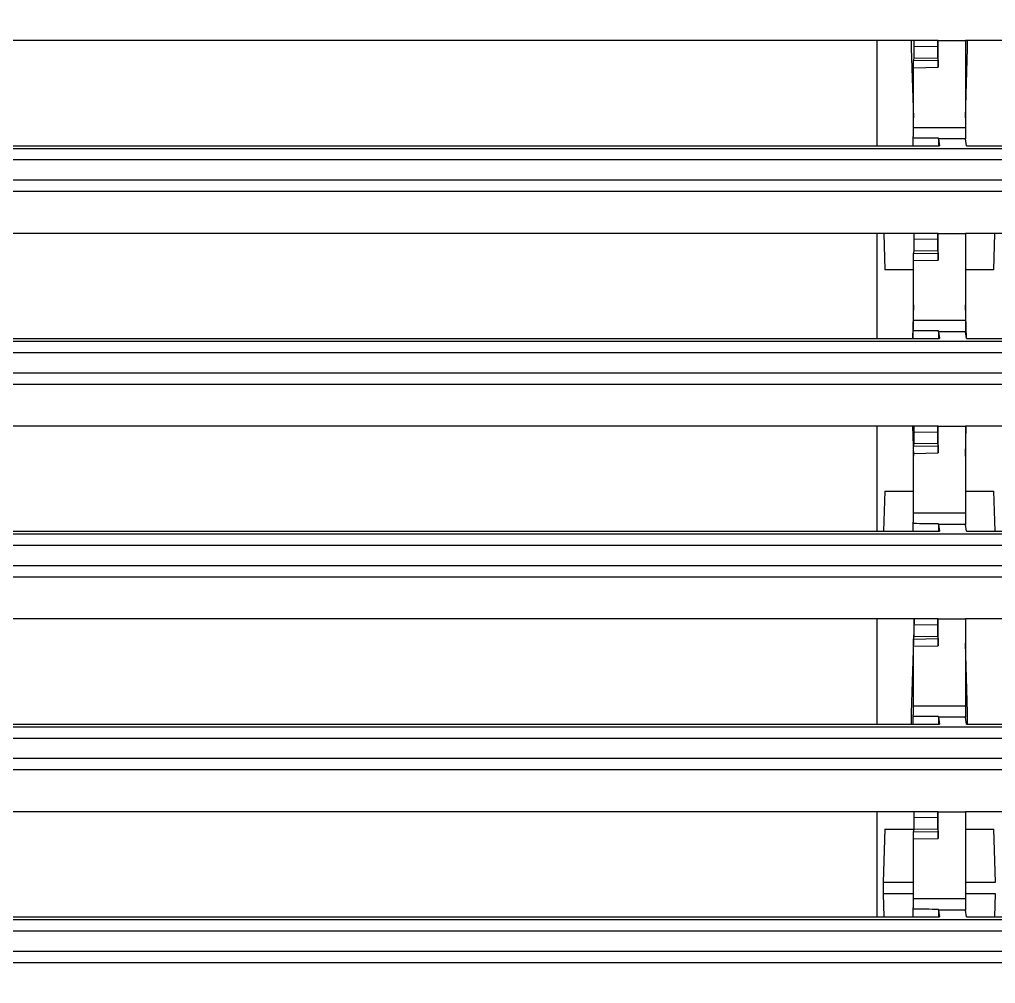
# Model space of a CAD drawing. Header units: millimetres. Extents: x -56261 to 196039, y 9480 to 100001.
# Drawn here: x 33400.72 to 33430.27, y 95793.94 to 95823.14 of the extents above; entities that cross this region are included whole.
import ezdxf

# ---------------------------------------------------------------- set-up
doc = ezdxf.new("R2010")
doc.units = ezdxf.units.MM
doc.set_wipeout_variables(frame=1)
doc.layers.add('SS-AIRCON', color=5, linetype='Continuous')
doc.layers.add('SS-TEXT', color=7, linetype='Continuous')

# ---------------------------------------------------------------- blocks, each defined once
blk = doc.blocks.new('I48T')
at = {"layer": 'SS-AIRCON', "color": 0, "linetype": 'Continuous'}
for p, q in [((580.0736, -84.77954), (-580.0737, -84.77954)), ((-599.9007, -85.26793), (599.9006, -85.26793)), ((599.9006, -86.18208), (-599.9007, -86.18208)), ((578.5326, -86.68017), (-578.5326, -86.68017)), ((379.5008, -86.79772), (296.1009, -86.79772)), ((378.2441, -86.79772), (378.213, -87.82646)), ((379.5008, -86.79772), (379.5429, -87.09899)), ((464.1008, -86.79772), (380.7009, -86.79772)), ((380.743, -87.09899), (380.7009, -86.79772)), ((383.1869, -87.82646), (383.1558, -86.79772)), ((383.45, -86.79772), (383.45, -91.46102)), ((379.5429, -87.09899), (380.743, -87.09899)), ((379.5485, -87.5976), (381.8515, -87.5976)), ((379.5485, -91.46102), (379.5485, -87.5976)), ((381.8515, -87.5976), (381.8515, -90.2562)), ((378.213, -87.82646), (379.5485, -87.82646)), ((381.8515, -87.82646), (383.1869, -87.82646)), ((378.213, -88.34608), (378.2837, -90.68435)), ((379.5485, -88.34608), (378.213, -88.34608)), ((383.1869, -88.34608), (381.8515, -88.34608)), ((383.1162, -90.68435), (383.1869, -88.34608)), ((381.8515, -90.2562), (380.7486, -90.27548)), ((380.7486, -90.27548), (380.7486, -91.46102)), ((379.5485, -90.68435), (378.2837, -90.68435)), ((380.752, -90.57505), (381.848, -90.5559)), ((380.782, -90.70296), (380.752, -90.57505)), ((381.8178, -90.6858), (380.782, -90.70296)), ((381.848, -90.5559), (381.8178, -90.6858)), ((383.1162, -90.68435), (381.8182, -90.68435)), ((380.7878, -91.2021), (381.812, -91.18513)), ((380.7878, -91.46102), (380.7878, -91.2021)), ((381.812, -91.18513), (381.812, -91.46102)), ((296.1486, -91.46102), (379.5485, -91.46102)), ((380.7486, -91.46102), (379.5485, -91.46102)), ((380.7486, -91.46102), (464.1485, -91.46102)), ((580.0736, -93.32954), (-580.0737, -93.32954)), ((-599.9007, -93.81793), (599.9006, -93.81793)), ((599.9006, -94.73208), (-599.9007, -94.73208)), ((578.5326, -95.23017), (-578.5326, -95.23017)), ((379.5008, -95.34772), (296.1009, -95.34772)), ((379.5008, -95.34772), (379.5429, -95.64899)), ((464.1008, -95.34772), (380.7009, -95.34772)), ((380.743, -95.64899), (380.7009, -95.34772)), ((383.45, -95.34772), (383.45, -100.01102)), ((379.4548, -95.84763), (379.5485, -98.94441)), ((379.5429, -95.64899), (380.743, -95.64899)), ((381.8192, -100.01102), (381.9451, -95.84763)), ((379.5485, -96.1476), (381.8515, -96.1476)), ((379.5485, -100.01102), (379.5485, -96.1476)), ((381.8515, -96.1476), (381.8515, -98.8062)), ((381.8515, -98.8062), (380.7486, -98.82548)), ((380.7486, -98.82548), (380.7486, -100.01102)), ((380.752, -99.12505), (381.848, -99.1059)), ((380.782, -99.25296), (380.752, -99.12505)), ((381.8178, -99.2358), (380.782, -99.25296)), ((381.848, -99.1059), (381.8178, -99.2358)), ((380.7878, -99.7521), (381.812, -99.73513)), ((380.7878, -100.01102), (380.7878, -99.7521)), ((381.812, -99.73513), (381.812, -100.01102)), ((296.1486, -100.01102), (379.5485, -100.01102)), ((380.7486, -100.01102), (379.5485, -100.01102)), ((380.7486, -100.01102), (464.1485, -100.01102)), ((580.0736, -101.87954), (-580.0737, -101.87954)), ((-599.9007, -102.36793), (599.9006, -102.36793)), ((599.9006, -103.28208), (-599.9007, -103.28208)), ((578.5326, -103.78017), (-578.5326, -103.78017)), ((379.5008, -103.89772), (296.1009, -103.89772)), ((378.2297, -103.89772), (378.2837, -105.68435)), ((379.5008, -103.89772), (379.5429, -104.19899)), ((379.5429, -104.19899), (380.743, -104.19899)), ((464.1008, -103.89772), (380.7009, -103.89772)), ((380.743, -104.19899), (380.7009, -103.89772)), ((383.1162, -105.68435), (383.1702, -103.89772)), ((383.45, -103.89772), (383.45, -108.56102)), ((379.5485, -104.6976), (381.8515, -104.6976)), ((379.5485, -108.56102), (379.5485, -104.6976)), ((381.8515, -104.6976), (381.8515, -107.3562)), ((379.5485, -105.68435), (378.2837, -105.68435)), ((383.1162, -105.68435), (381.8515, -105.68435)), ((379.5485, -107.22771), (379.5081, -108.56102)), ((381.8918, -108.56102), (381.8515, -107.22773)), ((381.8515, -107.3562), (380.7486, -107.37548)), ((380.7486, -107.37548), (380.7486, -108.56102)), ((380.752, -107.67505), (381.848, -107.6559)), ((380.782, -107.80296), (380.752, -107.67505)), ((381.848, -107.6559), (381.8178, -107.7858)), ((381.8178, -107.7858), (380.782, -107.80296)), ((296.1486, -108.56102), (379.5485, -108.56102)), ((380.7486, -108.56102), (379.5485, -108.56102)), ((380.7486, -108.56102), (464.1485, -108.56102)), ((380.7878, -108.3021), (381.812, -108.28513)), ((380.7878, -108.56102), (380.7878, -108.3021)), ((381.812, -108.28513), (381.812, -108.56102)), ((580.0736, -110.42954), (-580.0737, -110.42954)), ((-599.9007, -110.91793), (599.9006, -110.91793)), ((599.9006, -111.83208), (-599.9007, -111.83208)), ((578.5326, -112.33017), (-578.5326, -112.33017)), ((379.5008, -112.44772), (296.1009, -112.44772)), ((379.5008, -112.44772), (379.5429, -112.74899)), ((464.1008, -112.44772), (380.7009, -112.44772)), ((380.743, -112.74899), (380.7009, -112.44772)), ((381.8515, -113.94439), (381.8967, -112.44772)), ((383.45, -112.44772), (383.45, -117.11102)), ((379.5039, -112.46938), (379.5485, -113.94441)), ((379.5429, -112.74899), (380.743, -112.74899)), ((379.5485, -113.2476), (381.8515, -113.2476)), ((379.5485, -117.11102), (379.5485, -113.2476)), ((381.8515, -113.2476), (381.8515, -115.9062)), ((378.2837, -115.4882), (378.2347, -117.11102)), ((378.2837, -115.4882), (379.5485, -115.4882)), ((381.8515, -115.4882), (383.1162, -115.4882)), ((383.1653, -117.11102), (383.1162, -115.4882)), ((381.8515, -115.9062), (380.7486, -115.92548)), ((380.7486, -115.92548), (380.7486, -117.11102)), ((380.752, -116.22505), (381.848, -116.2059)), ((380.782, -116.35296), (380.752, -116.22505)), ((381.8178, -116.3358), (380.782, -116.35296)), ((381.848, -116.2059), (381.8178, -116.3358)), ((296.1486, -117.11102), (379.5485, -117.11102)), ((380.7486, -117.11102), (379.5485, -117.11102)), ((380.7486, -117.11102), (464.1485, -117.11102)), ((380.7878, -116.8521), (381.812, -116.83513)), ((380.7878, -117.11102), (380.7878, -116.8521)), ((381.812, -116.83513), (381.812, -117.11102)), ((580.0736, -118.97954), (-580.0737, -118.97954)), ((-599.9007, -119.46793), (599.9006, -119.46793)), ((599.9006, -120.38208), (-599.9007, -120.38208)), ((578.5326, -120.88017), (-578.5326, -120.88017)), ((379.5008, -120.99772), (296.1009, -120.99772)), ((379.5008, -120.99772), (379.5429, -121.29899)), ((464.1008, -120.99772), (380.7009, -120.99772)), ((380.743, -121.29899), (380.7009, -120.99772)), ((383.45, -120.99772), (383.45, -125.66102)), ((379.5429, -121.29899), (380.743, -121.29899)), ((379.5485, -125.66102), (379.5485, -121.7976)), ((379.5485, -121.7976), (381.8515, -121.7976)), ((381.8515, -121.7976), (381.8515, -124.4562)), ((379.5485, -122.22771), (379.4548, -125.32427)), ((381.9452, -125.32427), (381.8515, -122.22773)), ((381.8515, -124.4562), (380.7486, -124.47548)), ((380.7486, -124.47548), (380.7486, -125.66102)), ((380.752, -124.77505), (381.848, -124.7559)), ((380.782, -124.90296), (380.752, -124.77505)), ((381.8178, -124.8858), (380.782, -124.90296)), ((381.848, -124.7559), (381.8178, -124.8858)), ((380.7878, -125.4021), (381.812, -125.38513)), ((380.7878, -125.66102), (380.7878, -125.4021)), ((381.812, -125.38513), (381.812, -125.66102)), ((296.1486, -125.66102), (379.5485, -125.66102)), ((380.7486, -125.66102), (379.5485, -125.66102)), ((380.7486, -125.66102), (464.1485, -125.66102))]:
    blk.add_line(p, q, dxfattribs=at)
for points in [[(379.5485, -87.59745), (379.5485, -87.57723, 0.00015261), (379.5485, -87.55662, 0.00014299), (379.5485, -87.53561, 0.00014166), (379.5485, -87.51426, 0.0001507), (379.5485, -87.49263, 0.00015668), (379.5484, -87.47079, 0.0001626), (379.5484, -87.4488, 0.0001687), (379.5483, -87.42672, 0.0001777), (379.5482, -87.40464, 0.00018653), (379.5481, -87.38265, 0.00019785), (379.5479, -87.36084, 0.00020973), (379.5478, -87.33929, 0.00022467), (379.5476, -87.31812, 0.00024141), (379.5475, -87.29741, 0.00026226), (379.5473, -87.27727, 0.00028522), (379.5471, -87.2578, 0.00031198), (379.5468, -87.2391, 0.00034884), (379.5466, -87.22125, 0.00039852), (379.5463, -87.20437, 0.00044142), (379.5461, -87.18851, 0.00047279), (379.5458, -87.17382, 0.00059999), (379.5455, -87.16022, 0.00085249), (379.5451, -87.14781, 0.00082518), (379.5448, -87.13689, 0.00036976), (379.5445, -87.12765, 0.0014887), (379.5442, -87.11885, 0.00438791), (379.5436, -87.10925, 0.00428089), (379.5428, -87.09907, 0.00347526)], [(381.8559, -87.13817), (381.8556, -87.147, 0.00098336), (381.8553, -87.15661, 0.00083162), (381.855, -87.16704, 0.00070618), (381.8547, -87.17823, 0.00061516), (381.8544, -87.19016, 0.00053925), (381.8542, -87.20278, 0.00047863), (381.8539, -87.21607, 0.00042749), (381.8537, -87.22997, 0.00038641), (381.8534, -87.24446, 0.00035117), (381.8532, -87.25947, 0.00032162), (381.853, -87.27496, 0.00029621), (381.8528, -87.29088, 0.00027427), (381.8526, -87.30718, 0.00025571), (381.8524, -87.3238, 0.00023937), (381.8523, -87.34071, 0.00022487), (381.8521, -87.35785, 0.00021105), (381.852, -87.37515, 0.0002016), (381.8519, -87.39261, 0.00019422), (381.8518, -87.41017, 0.0001817), (381.8517, -87.4277, 0.00016464), (381.8516, -87.44514, 0.0001713), (381.8515, -87.4628, 0.00019035), (381.8514, -87.48075, 0.00014624), (381.8514, -87.49757, 0.00006298), (381.8513, -87.51273, 0.00018603), (381.8513, -87.53175, 0.00030297), (381.8513, -87.56037, 0.00015327), (381.8513, -87.59745, 0.00008459)], [(383.1868, -88.34609), (383.187, -88.34069, 0.00064666), (383.1871, -88.33485, 0.00054182), (383.1873, -88.32857, 0.0004801), (383.1875, -88.32186, 0.00045572), (383.1876, -88.31468, 0.0004223), (383.1878, -88.30705, 0.00039316), (383.1879, -88.29894, 0.00036496), (383.1881, -88.29038, 0.0003451), (383.1882, -88.28134, 0.00032393), (383.1884, -88.27185, 0.00030816), (383.1885, -88.2619, 0.00029155), (383.1886, -88.25152, 0.00027946), (383.1888, -88.24069, 0.00026655), (383.1889, -88.22946, 0.00025719), (383.189, -88.21782, 0.00024719), (383.1891, -88.20582, 0.00024004), (383.1892, -88.19346, 0.00023242), (383.1892, -88.1808, 0.00022708), (383.1893, -88.16784, 0.00022149), (383.1894, -88.15464, 0.00021769), (383.1894, -88.14123, 0.00021386), (383.1895, -88.12764, 0.00021142), (383.1895, -88.11392, 0.00020918), (383.1895, -88.10012, 0.00020799), (383.1895, -88.08627, 0.00020726), (383.1895, -88.07242, 0.00020726), (383.1895, -88.05862, 0.00020798), (383.1895, -88.0449, 0.00020916), (383.1894, -88.03131, 0.00021139), (383.1894, -88.0179, 0.00021384), (383.1893, -88.0047, 0.00021763), (383.1892, -87.99174, 0.00022134), (383.1892, -87.97907, 0.00022703), (383.1891, -87.96671, 0.00023264), (383.189, -87.95471, 0.00023986), (383.1889, -87.94307, 0.0002459), (383.1888, -87.93184, 0.00025734), (383.1886, -87.921, 0.00027081), (383.1885, -87.9106, 0.00027817), (383.1884, -87.90066, 0.00027486), (383.1882, -87.89121, 0.00031231), (383.1881, -87.88213, 0.00038253), (383.1879, -87.87338, 0.00032829), (383.1878, -87.86545, 0.00015323), (383.1876, -87.85852, 0.0004702), (383.1875, -87.85063, 0.00091794), (383.1872, -87.83979, 0.00055744), (383.1868, -87.82638, 0.00033847)], [(380.7521, -90.57495), (380.752, -90.57391, -0.02794866), (380.7518, -90.57219, -0.00995054), (380.7516, -90.56976, -0.00510106), (380.7514, -90.56662, -0.00328469), (380.7513, -90.56271, -0.00222283), (380.7511, -90.55806, -0.00162273), (380.7509, -90.55261, -0.00122404), (380.7507, -90.5464, -0.00097609), (380.7505, -90.5394, -0.00078825), (380.7504, -90.53164, -0.00065947), (380.7502, -90.52311, -0.00055611), (380.7501, -90.51386, -0.00048147), (380.7499, -90.50388, -0.00041953), (380.7497, -90.49326, -0.00037307), (380.7496, -90.48198, -0.00033233), (380.7495, -90.47014, -0.00029969), (380.7494, -90.45776, -0.00027478), (380.7492, -90.4449, -0.00025676), (380.7491, -90.4316, -0.00023217), (380.749, -90.41799, -0.00020525), (380.7489, -90.40418, -0.00020913), (380.7489, -90.38991, -0.00022834), (380.7488, -90.37515, -0.00017095), (380.7487, -90.36117, -0.00007185), (380.7487, -90.34843, -0.00021512), (380.7486, -90.33225, -0.00034425), (380.7486, -90.30765, -0.00017126), (380.7486, -90.27563, -0.00009319)], [(381.8179, -90.68586), (381.8176, -90.68789, 0.02458219), (381.8173, -90.6913, 0.00860172), (381.817, -90.69613, 0.00430887), (381.8167, -90.70236, 0.00270615), (381.8164, -90.71006, 0.00181622), (381.8161, -90.71915, 0.00131831), (381.8158, -90.72968, 0.00099299), (381.8156, -90.74156, 0.00078827), (381.8153, -90.7548, 0.00063709), (381.815, -90.76928, 0.00053149), (381.8147, -90.78499, 0.00044914), (381.8145, -90.80181, 0.00038802), (381.8143, -90.81968, 0.00033899), (381.814, -90.83849, 0.0003008), (381.8138, -90.85815, 0.00026881), (381.8136, -90.87854, 0.00024207), (381.8134, -90.89956, 0.00022233), (381.8132, -90.92112, 0.00020698), (381.8131, -90.94313, 0.00018808), (381.8129, -90.96536, 0.00016663), (381.8128, -90.98767, 0.0001687), (381.8127, -91.01043, 0.00018211), (381.8126, -91.03369, 0.00013871), (381.8125, -91.05557, 0.00006217), (381.8124, -91.07536, 0.00017028), (381.8123, -91.10012, 0.00027085), (381.8123, -91.13725, 0.00013754), (381.8122, -91.18531, 0.00007646)], [(379.4543, -95.34772), (379.4542, -95.35419, 0.00042121), (379.454, -95.36106, 0.00036715), (379.4539, -95.36833, 0.00033435), (379.4538, -95.37599, 0.00032252), (379.4536, -95.38406, 0.00030492), (379.4535, -95.39252, 0.00028902), (379.4534, -95.40139, 0.00027327), (379.4533, -95.41064, 0.00026225), (379.4531, -95.42028, 0.00025018), (379.453, -95.43029, 0.00024116), (379.4529, -95.44066, 0.0002315), (379.4528, -95.45137, 0.0002245), (379.4527, -95.46241, 0.00021694), (379.4527, -95.47375, 0.00021151), (379.4526, -95.48539, 0.00020568), (379.4525, -95.49727, 0.00020155), (379.4524, -95.50939, 0.00019726), (379.4524, -95.52171, 0.00019438), (379.4523, -95.53421, 0.0001913), (379.4523, -95.54685, 0.0001891), (379.4523, -95.55959, 0.00018772), (379.4523, -95.57241, 0.00018788), (379.4523, -95.58526, 0.000183), (379.4523, -95.59812, 0.00017219), (379.4523, -95.61094, 0.00016818), (379.4523, -95.62369, 0.00016963), (379.4523, -95.63635, 0.00017136), (379.4524, -95.64886, 0.00017285), (379.4524, -95.66121, 0.00017542), (379.4525, -95.67336, 0.00017807), (379.4525, -95.68528, 0.00018188), (379.4526, -95.69695, 0.00018544), (379.4527, -95.70834, 0.00019068), (379.4528, -95.71942, 0.00019575), (379.4529, -95.73018, 0.00020214), (379.4529, -95.7406, 0.00020743), (379.453, -95.75066, 0.00021726), (379.4532, -95.76035, 0.00022876), (379.4533, -95.76967, 0.00023481), (379.4534, -95.77858, 0.0002317), (379.4535, -95.78706, 0.0002633), (379.4536, -95.79523, 0.00032262), (379.4537, -95.80311, 0.00027534), (379.4539, -95.81027, 0.00012643), (379.454, -95.81654, 0.00039442), (379.4541, -95.82372, 0.00076589), (379.4543, -95.83366, 0.00045911), (379.4546, -95.846, 0.00027634)], [(381.9451, -95.846), (381.9453, -95.84099, 0.00056074), (381.9454, -95.83561, 0.00047565), (381.9456, -95.82985, 0.00042479), (381.9457, -95.82372, 0.00040434), (381.9458, -95.81719, 0.00037628), (381.946, -95.81027, 0.00035161), (381.9461, -95.80295, 0.00032755), (381.9462, -95.79523, 0.0003104), (381.9464, -95.7871, 0.00029203), (381.9465, -95.77858, 0.00027819), (381.9466, -95.76966, 0.00026355), (381.9467, -95.76035, 0.00025275), (381.9468, -95.75066, 0.00024116), (381.9469, -95.7406, 0.00023263), (381.947, -95.73018, 0.00022345), (381.9471, -95.71942, 0.00021677), (381.9472, -95.70834, 0.00020957), (381.9473, -95.69695, 0.0002044), (381.9474, -95.68528, 0.00019887), (381.9474, -95.67336, 0.00019498), (381.9475, -95.66121, 0.00019088), (381.9476, -95.64886, 0.00018809), (381.9476, -95.63635, 0.0001853), (381.9476, -95.62369, 0.00018357), (381.9477, -95.61094, 0.00018187), (381.9477, -95.59812, 0.00018082), (381.9477, -95.58526, 0.00018172), (381.9477, -95.57241, 0.00018511), (381.9476, -95.55959, 0.00018706), (381.9476, -95.54685, 0.00018769), (381.9476, -95.53421, 0.00018931), (381.9475, -95.52171, 0.00019124), (381.9475, -95.50939, 0.00019435), (381.9474, -95.49727, 0.00019753), (381.9474, -95.48538, 0.0002015), (381.9473, -95.47375, 0.00020464), (381.9472, -95.46241, 0.00021177), (381.9471, -95.45137, 0.00022072), (381.947, -95.44065, 0.00022349), (381.9469, -95.43029, 0.00021784), (381.9468, -95.42034, 0.00024499), (381.9467, -95.41064, 0.00029709), (381.9466, -95.40118, 0.00024844), (381.9464, -95.39252, 0.00011072), (381.9463, -95.38489, 0.00035167), (381.9462, -95.37599, 0.00066567), (381.9459, -95.36345, 0.00038558), (381.9456, -95.34772, 0.00022703)], [(379.5485, -96.14744), (379.5485, -96.12722, 0.00015262), (379.5485, -96.10661, 0.000143), (379.5485, -96.0856, 0.00014166), (379.5485, -96.06426, 0.00015071), (379.5485, -96.04263, 0.00015668), (379.5484, -96.02079, 0.00016261), (379.5484, -95.99879, 0.0001687), (379.5483, -95.97671, 0.0001777), (379.5482, -95.95464, 0.00018653), (379.5481, -95.93265, 0.00019785), (379.5479, -95.91084, 0.00020973), (379.5478, -95.88929, 0.00022467), (379.5476, -95.86812, 0.00024141), (379.5475, -95.8474, 0.00026225), (379.5473, -95.82727, 0.00028522), (379.5471, -95.80779, 0.00031197), (379.5468, -95.7891, 0.00034883), (379.5466, -95.77125, 0.00039851), (379.5463, -95.75436, 0.0004414), (379.5461, -95.73851, 0.00047278), (379.5458, -95.72381, 0.00059997), (379.5455, -95.71022, 0.00085245), (379.5451, -95.69781, 0.00082513), (379.5448, -95.68688, 0.00036973), (379.5445, -95.67765, 0.00148859), (379.5442, -95.66884, 0.0043874), (379.5436, -95.65924, 0.00428014), (379.5428, -95.64906, 0.0034745)], [(381.8559, -95.68816), (381.8556, -95.69699, 0.00098321), (381.8553, -95.70661, 0.0008315), (381.855, -95.71704, 0.0007061), (381.8547, -95.72822, 0.00061509), (381.8544, -95.74016, 0.0005392), (381.8542, -95.75277, 0.00047859), (381.8539, -95.76607, 0.00042746), (381.8537, -95.77997, 0.00038638), (381.8534, -95.79446, 0.00035115), (381.8532, -95.80946, 0.00032161), (381.853, -95.82495, 0.00029619), (381.8528, -95.84087, 0.00027426), (381.8526, -95.85717, 0.0002557), (381.8524, -95.8738, 0.00023936), (381.8523, -95.89071, 0.00022487), (381.8521, -95.90784, 0.00021105), (381.852, -95.92515, 0.00020159), (381.8519, -95.9426, 0.00019422), (381.8518, -95.96016, 0.0001817), (381.8517, -95.9777, 0.00016463), (381.8516, -95.99514, 0.0001713), (381.8515, -96.01279, 0.00019035), (381.8514, -96.03074, 0.00014624), (381.8514, -96.04756, 0.00006298), (381.8513, -96.06273, 0.00018603), (381.8513, -96.08174, 0.00030297), (381.8513, -96.11036, 0.00015327), (381.8513, -96.14744, 0.00008459)], [(380.7521, -99.12494), (380.752, -99.1239, -0.02797255), (380.7518, -99.12218, -0.00995559), (380.7516, -99.11975, -0.00510286), (380.7514, -99.11661, -0.00328558), (380.7513, -99.11271, -0.0022233), (380.7511, -99.10805, -0.00162301), (380.7509, -99.10261, -0.00122421), (380.7507, -99.0964, -0.00097621), (380.7505, -99.08939, -0.00078833), (380.7504, -99.08163, -0.00065953), (380.7502, -99.0731, -0.00055615), (380.7501, -99.06385, -0.00048149), (380.7499, -99.05388, -0.00041955), (380.7497, -99.04325, -0.00037309), (380.7496, -99.03198, -0.00033234), (380.7495, -99.02014, -0.0002997), (380.7494, -99.00776, -0.00027478), (380.7492, -98.9949, -0.00025677), (380.7491, -98.98159, -0.00023218), (380.749, -98.96799, -0.00020525), (380.7489, -98.95417, -0.00020913), (380.7489, -98.93991, -0.00022834), (380.7488, -98.92515, -0.00017095), (380.7487, -98.91116, -0.00007184), (380.7487, -98.89843, -0.00021512), (380.7486, -98.88224, -0.00034425), (380.7486, -98.85764, -0.00017125), (380.7486, -98.82563, -0.00009319)], [(381.8179, -99.23585), (381.8176, -99.23788, 0.02457004), (381.8173, -99.24129, 0.00859926), (381.817, -99.24613, 0.00430802), (381.8167, -99.25236, 0.00270575), (381.8164, -99.26005, 0.00181601), (381.8161, -99.26915, 0.00131819), (381.8158, -99.27968, 0.00099291), (381.8156, -99.29156, 0.00078821), (381.8153, -99.30479, 0.00063706), (381.815, -99.31927, 0.00053146), (381.8147, -99.33499, 0.00044912), (381.8145, -99.3518, 0.000388), (381.8143, -99.36968, 0.00033898), (381.814, -99.38848, 0.0003008), (381.8138, -99.40815, 0.00026881), (381.8136, -99.42853, 0.00024207), (381.8134, -99.44955, 0.00022233), (381.8132, -99.47111, 0.00020698), (381.8131, -99.49312, 0.00018808), (381.8129, -99.51535, 0.00016663), (381.8128, -99.53767, 0.0001687), (381.8127, -99.56042, 0.00018211), (381.8126, -99.58369, 0.00013871), (381.8125, -99.60556, 0.00006217), (381.8124, -99.62535, 0.00017028), (381.8123, -99.65011, 0.00027085), (381.8123, -99.68725, 0.00013755), (381.8122, -99.7353, 0.00007646)], [(379.5485, -104.69744), (379.5485, -104.67721, 0.00015262), (379.5485, -104.6566, 0.000143), (379.5485, -104.63559, 0.00014166), (379.5485, -104.61425, 0.00015071), (379.5485, -104.59262, 0.00015669), (379.5484, -104.57078, 0.00016261), (379.5484, -104.54878, 0.0001687), (379.5483, -104.52671, 0.0001777), (379.5482, -104.50463, 0.00018653), (379.5481, -104.48264, 0.00019785), (379.5479, -104.46083, 0.00020973), (379.5478, -104.43928, 0.00022466), (379.5476, -104.41811, 0.00024141), (379.5475, -104.3974, 0.00026225), (379.5473, -104.37726, 0.00028521), (379.5471, -104.35779, 0.00031197), (379.5468, -104.33909, 0.00034883), (379.5466, -104.32124, 0.0003985), (379.5463, -104.30436, 0.00044139), (379.5461, -104.2885, 0.00047276), (379.5458, -104.27381, 0.00059994), (379.5455, -104.26021, 0.0008524), (379.5451, -104.2478, 0.00082508), (379.5448, -104.23688, 0.00036971), (379.5445, -104.22764, 0.00148847), (379.5442, -104.21883, 0.0043869), (379.5436, -104.20924, 0.0042794), (379.5428, -104.19905, 0.00347373)], [(381.8559, -104.23816), (381.8556, -104.24699, 0.00098306), (381.8553, -104.2566, 0.00083139), (381.855, -104.26703, 0.00070602), (381.8547, -104.27821, 0.00061503), (381.8544, -104.29015, 0.00053915), (381.8542, -104.30277, 0.00047855), (381.8539, -104.31606, 0.00042743), (381.8537, -104.32996, 0.00038636), (381.8534, -104.34445, 0.00035113), (381.8532, -104.35946, 0.00032159), (381.853, -104.37495, 0.00029618), (381.8528, -104.39087, 0.00027425), (381.8526, -104.40717, 0.00025569), (381.8524, -104.42379, 0.00023936), (381.8523, -104.44071, 0.00022486), (381.8521, -104.45784, 0.00021104), (381.852, -104.47514, 0.00020159), (381.8519, -104.49259, 0.00019422), (381.8518, -104.51016, 0.0001817), (381.8517, -104.52769, 0.00016463), (381.8516, -104.54513, 0.0001713), (381.8515, -104.56278, 0.00019036), (381.8514, -104.58073, 0.00014624), (381.8514, -104.59755, 0.00006298), (381.8513, -104.61272, 0.00018603), (381.8513, -104.63173, 0.00030298), (381.8513, -104.66035, 0.00015328), (381.8513, -104.69744, 0.00008459)], [(380.7521, -107.67493), (380.752, -107.67389, -0.02799648), (380.7518, -107.67217, -0.00996065), (380.7516, -107.66974, -0.00510467), (380.7514, -107.6666, -0.00328647), (380.7513, -107.6627, -0.00222377), (380.7511, -107.65805, -0.00162329), (380.7509, -107.6526, -0.00122439), (380.7507, -107.64639, -0.00097632), (380.7505, -107.63938, -0.00078841), (380.7504, -107.63163, -0.00065958), (380.7502, -107.62309, -0.00055618), (380.7501, -107.61384, -0.00048152), (380.7499, -107.60387, -0.00041957), (380.7497, -107.59325, -0.0003731), (380.7496, -107.58197, -0.00033235), (380.7495, -107.57013, -0.00029971), (380.7494, -107.55775, -0.00027479), (380.7492, -107.54489, -0.00025677), (380.7491, -107.53158, -0.00023218), (380.749, -107.51798, -0.00020525), (380.7489, -107.50417, -0.00020913), (380.7489, -107.4899, -0.00022834), (380.7488, -107.47514, -0.00017095), (380.7487, -107.46115, -0.00007184), (380.7487, -107.44842, -0.00021511), (380.7486, -107.43223, -0.00034424), (380.7486, -107.40764, -0.00017125), (380.7486, -107.37562, -0.00009318)], [(381.8179, -107.78584), (381.8176, -107.78787, 0.02455789), (381.8173, -107.79128, 0.0085968), (381.817, -107.79612, 0.00430718), (381.8167, -107.80235, 0.00270535), (381.8164, -107.81004, 0.0018158), (381.8161, -107.81914, 0.00131806), (381.8158, -107.82967, 0.00099284), (381.8156, -107.84155, 0.00078816), (381.8153, -107.85479, 0.00063702), (381.815, -107.86927, 0.00053144), (381.8147, -107.88498, 0.0004491), (381.8145, -107.9018, 0.00038799), (381.8143, -107.91967, 0.00033897), (381.814, -107.93848, 0.00030079), (381.8138, -107.95814, 0.0002688), (381.8136, -107.97853, 0.00024206), (381.8134, -107.99955, 0.00022233), (381.8132, -108.02111, 0.00020697), (381.8131, -108.04312, 0.00018808), (381.8129, -108.06535, 0.00016663), (381.8128, -108.08766, 0.0001687), (381.8127, -108.11042, 0.00018211), (381.8126, -108.13368, 0.00013871), (381.8125, -108.15556, 0.00006217), (381.8124, -108.17534, 0.00017028), (381.8123, -108.2001, 0.00027086), (381.8123, -108.23724, 0.00013755), (381.8122, -108.28529, 0.00007646)], [(379.5485, -113.24743), (379.5485, -113.2272, 0.00015262), (379.5485, -113.20659, 0.000143), (379.5485, -113.18558, 0.00014166), (379.5485, -113.16424, 0.00015071), (379.5485, -113.14261, 0.00015669), (379.5484, -113.12077, 0.00016261), (379.5484, -113.09878, 0.0001687), (379.5483, -113.0767, 0.0001777), (379.5482, -113.05463, 0.00018653), (379.5481, -113.03264, 0.00019785), (379.5479, -113.01082, 0.00020973), (379.5478, -112.98928, 0.00022466), (379.5476, -112.96811, 0.0002414), (379.5475, -112.94739, 0.00026225), (379.5473, -112.92726, 0.00028521), (379.5471, -112.90778, 0.00031196), (379.5468, -112.88909, 0.00034882), (379.5466, -112.87124, 0.00039849), (379.5463, -112.85435, 0.00044138), (379.5461, -112.8385, 0.00047274), (379.5458, -112.8238, 0.00059992), (379.5455, -112.81021, 0.00085236), (379.5451, -112.79779, 0.00082503), (379.5448, -112.78687, 0.00036968), (379.5445, -112.77763, 0.00148835), (379.5442, -112.76882, 0.00438639), (379.5436, -112.75923, 0.00427866), (379.5428, -112.74904, 0.00347297)], [(381.8559, -112.78815), (381.8556, -112.79698, 0.00098291), (381.8553, -112.80659, 0.00083128), (381.855, -112.81702, 0.00070593), (381.8547, -112.82821, 0.00061497), (381.8544, -112.84014, 0.0005391), (381.8542, -112.85276, 0.00047851), (381.8539, -112.86606, 0.00042739), (381.8537, -112.87996, 0.00038633), (381.8534, -112.89445, 0.00035111), (381.8532, -112.90945, 0.00032158), (381.853, -112.92494, 0.00029617), (381.8528, -112.94086, 0.00027424), (381.8526, -112.95716, 0.00025568), (381.8524, -112.97379, 0.00023935), (381.8523, -112.9907, 0.00022486), (381.8521, -113.00783, 0.00021104), (381.852, -113.02514, 0.00020159), (381.8519, -113.04259, 0.00019421), (381.8518, -113.06015, 0.0001817), (381.8517, -113.07769, 0.00016463), (381.8516, -113.09512, 0.0001713), (381.8515, -113.11278, 0.00019036), (381.8514, -113.13073, 0.00014624), (381.8514, -113.14755, 0.00006298), (381.8513, -113.16271, 0.00018603), (381.8513, -113.18172, 0.00030298), (381.8513, -113.21034, 0.00015328), (381.8513, -113.24743, 0.00008459)], [(380.7521, -116.22492), (380.752, -116.22389, -0.02802043), (380.7518, -116.22216, -0.0099657), (380.7516, -116.21973, -0.00510648), (380.7514, -116.2166, -0.00328735), (380.7513, -116.21269, -0.00222424), (380.7511, -116.20804, -0.00162356), (380.7509, -116.20259, -0.00122456), (380.7507, -116.19638, -0.00097644), (380.7505, -116.18938, -0.00078849), (380.7504, -116.18162, -0.00065964), (380.7502, -116.17309, -0.00055622), (380.7501, -116.16384, -0.00048155), (380.7499, -116.15387, -0.00041959), (380.7497, -116.14324, -0.00037312), (380.7496, -116.13197, -0.00033237), (380.7495, -116.12013, -0.00029972), (380.7494, -116.10775, -0.00027479), (380.7492, -116.09489, -0.00025677), (380.7491, -116.08158, -0.00023218), (380.749, -116.06798, -0.00020525), (380.7489, -116.05416, -0.00020913), (380.7489, -116.0399, -0.00022834), (380.7488, -116.02513, -0.00017095), (380.7487, -116.01115, -0.00007184), (380.7487, -115.99841, -0.00021511), (380.7486, -115.98222, -0.00034423), (380.7486, -115.95763, -0.00017124), (380.7486, -115.92561, -0.00009318)], [(381.8179, -116.33583), (381.8176, -116.33786, 0.02454576), (381.8173, -116.34127, 0.00859433), (381.817, -116.34611, 0.00430633), (381.8167, -116.35234, 0.00270495), (381.8164, -116.36004, 0.00181559), (381.8161, -116.36913, 0.00131794), (381.8158, -116.37967, 0.00099276), (381.8156, -116.39154, 0.00078811), (381.8153, -116.40478, 0.00063699), (381.815, -116.41926, 0.00053141), (381.8147, -116.43498, 0.00044909), (381.8145, -116.45179, 0.00038798), (381.8143, -116.46967, 0.00033896), (381.814, -116.48847, 0.00030078), (381.8138, -116.50814, 0.0002688), (381.8136, -116.52852, 0.00024206), (381.8134, -116.54954, 0.00022232), (381.8132, -116.5711, 0.00020697), (381.8131, -116.59311, 0.00018808), (381.8129, -116.61534, 0.00016663), (381.8128, -116.63765, 0.0001687), (381.8127, -116.66041, 0.00018211), (381.8126, -116.68367, 0.00013871), (381.8125, -116.70555, 0.00006217), (381.8124, -116.72534, 0.00017029), (381.8123, -116.75009, 0.00027086), (381.8123, -116.78723, 0.00013755), (381.8122, -116.83528, 0.00007646)], [(379.5485, -121.79777), (379.5485, -121.77753, 0.00015251), (379.5485, -121.75691, 0.00014289), (379.5485, -121.73588, 0.00014156), (379.5485, -121.71452, 0.0001506), (379.5485, -121.69288, 0.00015657), (379.5484, -121.67102, 0.00016249), (379.5484, -121.64901, 0.00016858), (379.5483, -121.62692, 0.00017757), (379.5482, -121.60483, 0.0001864), (379.5481, -121.58282, 0.00019771), (379.5479, -121.56099, 0.00020958), (379.5478, -121.53943, 0.00022451), (379.5476, -121.51825, 0.00024124), (379.5475, -121.49752, 0.00026207), (379.5473, -121.47737, 0.00028501), (379.5471, -121.45788, 0.00031175), (379.5468, -121.43917, 0.00034859), (379.5466, -121.42131, 0.00039823), (379.5463, -121.40441, 0.00044109), (379.5461, -121.38854, 0.00047244), (379.5458, -121.37384, 0.00059955), (379.5455, -121.36023, 0.00085185), (379.5451, -121.34781, 0.00082456), (379.5448, -121.33688, 0.00036948), (379.5445, -121.32764, 0.00148755), (379.5442, -121.31882, 0.00438441), (379.5436, -121.30922, 0.0042773), (379.5428, -121.29903, 0.00347223)], [(381.8559, -121.33814), (381.8556, -121.34697, 0.00098369), (381.8553, -121.35658, 0.00083178), (381.855, -121.36702, 0.00070624), (381.8547, -121.37821, 0.00061515), (381.8544, -121.39015, 0.0005392), (381.8542, -121.40277, 0.00047855), (381.8539, -121.41608, 0.00042739), (381.8537, -121.42999, 0.00038629), (381.8534, -121.44448, 0.00035105), (381.8532, -121.4595, 0.00032149), (381.853, -121.475, 0.00029607), (381.8528, -121.49093, 0.00027414), (381.8526, -121.50724, 0.00025557), (381.8524, -121.52388, 0.00023923), (381.8523, -121.54081, 0.00022473), (381.8521, -121.55795, 0.00021092), (381.852, -121.57527, 0.00020146), (381.8519, -121.59274, 0.00019408), (381.8518, -121.61032, 0.00018157), (381.8517, -121.62787, 0.00016451), (381.8516, -121.64532, 0.00017117), (381.8515, -121.66299, 0.0001902), (381.8514, -121.68096, 0.00014611), (381.8514, -121.69779, 0.00006293), (381.8513, -121.71297, 0.00018587), (381.8513, -121.732, 0.00030269), (381.8513, -121.76065, 0.00015313), (381.8513, -121.79777, 0.00008451)], [(380.7521, -124.77491), (380.752, -124.77388, -0.02804441), (380.7518, -124.77216, -0.00997077), (380.7516, -124.76973, -0.00510829), (380.7514, -124.76659, -0.00328824), (380.7513, -124.76269, -0.00222471), (380.7511, -124.75803, -0.00162384), (380.7509, -124.75259, -0.00122473), (380.7507, -124.74638, -0.00097655), (380.7505, -124.73937, -0.00078857), (380.7504, -124.73161, -0.0006597), (380.7502, -124.72308, -0.00055626), (380.7501, -124.71383, -0.00048158), (380.7499, -124.70386, -0.00041961), (380.7497, -124.69324, -0.00037314), (380.7496, -124.68196, -0.00033238), (380.7495, -124.67012, -0.00029972), (380.7494, -124.65774, -0.0002748), (380.7492, -124.64488, -0.00025678), (380.7491, -124.63157, -0.00023218), (380.749, -124.61797, -0.00020525), (380.7489, -124.60415, -0.00020913), (380.7489, -124.58989, -0.00022834), (380.7488, -124.57513, -0.00017095), (380.7487, -124.56114, -0.00007184), (380.7487, -124.54841, -0.00021511), (380.7486, -124.53222, -0.00034423), (380.7486, -124.50762, -0.00017124), (380.7486, -124.4756, -0.00009318)], [(381.8179, -124.88582), (381.8176, -124.88785, 0.02453363), (381.8173, -124.89126, 0.00859187), (381.817, -124.8961, 0.00430548), (381.8167, -124.90233, 0.00270454), (381.8164, -124.91003, 0.00181538), (381.8161, -124.91913, 0.00131782), (381.8158, -124.92966, 0.00099268), (381.8156, -124.94154, 0.00078806), (381.8153, -124.95477, 0.00063695), (381.815, -124.96926, 0.00053139), (381.8147, -124.98497, 0.00044907), (381.8145, -125.00179, 0.00038797), (381.8143, -125.01966, 0.00033895), (381.814, -125.03847, 0.00030078), (381.8138, -125.05813, 0.00026879), (381.8136, -125.07852, 0.00024206), (381.8134, -125.09954, 0.00022232), (381.8132, -125.12109, 0.00020697), (381.8131, -125.1431, 0.00018808), (381.8129, -125.16533, 0.00016663), (381.8128, -125.18765, 0.0001687), (381.8127, -125.2104, 0.00018211), (381.8126, -125.23367, 0.00013871), (381.8125, -125.25554, 0.00006217), (381.8124, -125.27533, 0.00017029), (381.8123, -125.30009, 0.00027086), (381.8123, -125.33722, 0.00013755), (381.8122, -125.38527, 0.00007646)], [(379.4546, -125.32626), (379.4546, -125.32951, 0.00034017), (379.4545, -125.33291, 0.00030484), (379.4544, -125.33648, 0.00028216), (379.4543, -125.34021, 0.00027225), (379.4542, -125.3441, 0.00025861), (379.4541, -125.34816, 0.00024613), (379.454, -125.35238, 0.00023353), (379.454, -125.35678, 0.00022405), (379.4539, -125.36135, 0.00021368), (379.4538, -125.36609, 0.00020547), (379.4537, -125.371, 0.00019661), (379.4536, -125.37609, 0.00018971), (379.4535, -125.38135, 0.00018216), (379.4535, -125.38678, 0.00017628), (379.4534, -125.39239, 0.00016982), (379.4533, -125.39816, 0.0001648), (379.4532, -125.40411, 0.00015925), (379.4532, -125.41023, 0.00015496), (379.4531, -125.41651, 0.0001502), (379.453, -125.42295, 0.00014653), (379.453, -125.42955, 0.00014244), (379.4529, -125.43631, 0.0001393), (379.4528, -125.44322, 0.0001358), (379.4528, -125.45027, 0.00013313), (379.4527, -125.45747, 0.00013015), (379.4527, -125.4648, 0.00012789), (379.4526, -125.47227, 0.00012537), (379.4526, -125.47986, 0.00012347), (379.4525, -125.48756, 0.00012137), (379.4525, -125.49538, 0.00011983), (379.4525, -125.5033, 0.00011807), (379.4524, -125.51131, 0.00011675), (379.4524, -125.5194, 0.00011546), (379.4524, -125.52758, 0.00011469), (379.4523, -125.53582, 0.00011334), (379.4523, -125.54412, 0.00011187), (379.4523, -125.55247, 0.00011218), (379.4523, -125.56086, 0.00011421), (379.4523, -125.5693, 0.00011022), (379.4523, -125.57772, 0.00010168), (379.4523, -125.5861, 0.00011566), (379.4523, -125.59462, 0.0001463), (379.4523, -125.60331, 0.00011431), (379.4523, -125.61148, 0.00004096), (379.4523, -125.61885, 0.00015915), (379.4523, -125.62821, 0.00027668), (379.4524, -125.64246, 0.00013843), (379.4524, -125.66102, 0.00007425)], [(381.9475, -125.66102), (381.9475, -125.65292, 0.00012912), (381.9476, -125.64475, 0.00012664), (381.9476, -125.63651, 0.00012483), (381.9476, -125.62821, 0.00012449), (381.9476, -125.61986, 0.00012385), (381.9476, -125.61148, 0.00012314), (381.9477, -125.60306, 0.00012266), (381.9477, -125.59462, 0.00012263), (381.9477, -125.58617, 0.00012158), (381.9477, -125.57772, 0.00011935), (381.9477, -125.56928, 0.00011859), (381.9477, -125.56086, 0.00011902), (381.9476, -125.55247, 0.00011955), (381.9476, -125.54412, 0.00012002), (381.9476, -125.53582, 0.00012079), (381.9476, -125.52758, 0.00012158), (381.9475, -125.5194, 0.0001227), (381.9475, -125.51131, 0.00012376), (381.9475, -125.5033, 0.00012523), (381.9474, -125.49538, 0.00012659), (381.9474, -125.48756, 0.00012844), (381.9473, -125.47986, 0.00013011), (381.9473, -125.47227, 0.00013237), (381.9472, -125.4648, 0.0001344), (381.9472, -125.45747, 0.0001371), (381.9471, -125.45027, 0.00013953), (381.9471, -125.44322, 0.00014272), (381.947, -125.43631, 0.00014558), (381.9469, -125.42955, 0.00014934), (381.9469, -125.42295, 0.00015271), (381.9468, -125.41651, 0.00015708), (381.9467, -125.41023, 0.00016095), (381.9466, -125.40411, 0.00016614), (381.9465, -125.39816, 0.00017098), (381.9465, -125.39239, 0.0001766), (381.9464, -125.38678, 0.00018107), (381.9463, -125.38135, 0.00018922), (381.9462, -125.37609, 0.00019888), (381.9461, -125.371, 0.00020242), (381.946, -125.36609, 0.00019767), (381.946, -125.36138, 0.00022395), (381.9459, -125.35678, 0.00027389), (381.9458, -125.35228, 0.00022685), (381.9457, -125.34816, 0.000096), (381.9456, -125.34451, 0.0003245), (381.9455, -125.34021, 0.00061174), (381.9453, -125.33404, 0.00034472), (381.9451, -125.32626, 0.00019922)]]:
    blk.add_lwpolyline(points, format="xyb", dxfattribs=at)
for points in [[(380.7447, -87.13177), (380.7436, -87.098), (380.7424, -86.99128), (380.7423, -86.84976), (380.7424, -86.79772)], [(380.7447, -95.68177), (380.7436, -95.648), (380.7424, -95.54128), (380.7423, -95.39976), (380.7424, -95.34772)], [(380.7447, -104.23176), (380.7436, -104.198), (380.7424, -104.09128), (380.7423, -103.94976), (380.7424, -103.89772)], [(380.7447, -112.78175), (380.7436, -112.748), (380.7424, -112.64128), (380.7423, -112.49976), (380.7424, -112.44772)], [(380.7447, -121.33174), (380.7436, -121.298), (380.7424, -121.19128), (380.7423, -121.04976), (380.7424, -120.99772)]]:
    blk.add_open_spline(points, degree=3, knots=[0, 0, 0, 0, 0.0002540524, 0.0004116041, 0.0004116041, 0.0004116041, 0.0004116041], dxfattribs=at)
for points in [[(381.8573, -86.79772), (381.8576, -86.93199), (381.8569, -87.08524), (381.8559, -87.13817)], [(380.7429, -87.09907), (380.7436, -87.10324), (380.7441, -87.11426), (380.7447, -87.13177)], [(380.7447, -87.13177), (381.115, -87.13378), (381.4854, -87.13597), (381.8559, -87.13817)], [(381.8513, -90.25608), (381.8515, -90.41376), (381.8499, -90.54762), (381.8481, -90.55575)], [(380.7877, -91.20201), (380.7878, -90.92855), (380.7853, -90.717), (380.782, -90.70292)], [(381.8573, -95.34772), (381.8576, -95.48199), (381.8569, -95.63524), (381.8559, -95.68816)], [(380.7429, -95.64906), (380.7436, -95.65324), (380.7441, -95.66426), (380.7447, -95.68177)], [(380.7447, -95.68177), (381.115, -95.68378), (381.4854, -95.68597), (381.8559, -95.68816)], [(381.8513, -98.80607), (381.8515, -98.96376), (381.8499, -99.09762), (381.8481, -99.10574)], [(380.7877, -99.75201), (380.7878, -99.47855), (380.7853, -99.267), (380.782, -99.25291)], [(380.7429, -104.19905), (380.7436, -104.20324), (380.7441, -104.21426), (380.7447, -104.23176)], [(380.7447, -104.23176), (381.115, -104.23378), (381.4854, -104.23597), (381.8559, -104.23816)], [(381.8573, -103.89772), (381.8576, -104.03199), (381.8569, -104.18524), (381.8559, -104.23816)], [(381.8513, -107.35607), (381.8515, -107.51376), (381.8499, -107.64762), (381.8481, -107.65573)], [(380.7877, -108.302), (380.7878, -108.02855), (380.7853, -107.817), (380.782, -107.8029)], [(381.8573, -112.44772), (381.8576, -112.58199), (381.8569, -112.73524), (381.8559, -112.78815)], [(380.7429, -112.74904), (380.7436, -112.75324), (380.7441, -112.76426), (380.7447, -112.78175)], [(380.7447, -112.78175), (381.115, -112.78378), (381.4854, -112.78597), (381.8559, -112.78815)], [(381.8513, -115.90606), (381.8515, -116.06376), (381.8499, -116.19762), (381.8481, -116.20573)], [(380.7877, -116.85199), (380.7878, -116.57855), (380.7853, -116.367), (380.782, -116.35289)], [(381.8573, -120.99772), (381.8576, -121.13199), (381.8569, -121.28524), (381.8559, -121.33814)], [(380.7429, -121.29903), (380.7436, -121.30324), (380.7441, -121.31426), (380.7447, -121.33174)], [(380.7447, -121.33174), (381.115, -121.33378), (381.4854, -121.33597), (381.8559, -121.33814)], [(381.8513, -124.45605), (381.8515, -124.61376), (381.8499, -124.74762), (381.8481, -124.75607)], [(380.7877, -125.40198), (380.7878, -125.12855), (380.7853, -124.917), (380.782, -124.90289)]]:
    blk.add_open_spline(points, degree=3, dxfattribs=at)
blk = doc.blocks.new('A$C43DE16F2')
blk.add_wipeout([(0, 14550.001), (0, 0.001), (29100, 0.001), (29100, 14550.001)]).dxf.layer = 'SS-TEXT'
at = {"layer": 'SS-TEXT', "linetype": 'Continuous', "xscale": 1.577261091527505, "yscale": 1.577261091527505, "zscale": 1.577261091527505, "rotation": 180}
blk.add_blockref('I48T', (11081.918, 7128.457), dxfattribs=at)

msp = doc.modelspace()

# ---------------------------------------------------------------- block references
at = {"layer": 'SS-TEXT', "xscale": 0.4331186193392458, "yscale": 0.4331186193392458, "zscale": 0.4331186193392458}
msp.add_blockref('A$C43DE16F2', (28888.861, 92649.191), dxfattribs=at)

doc.saveas('drawing.dxf')
